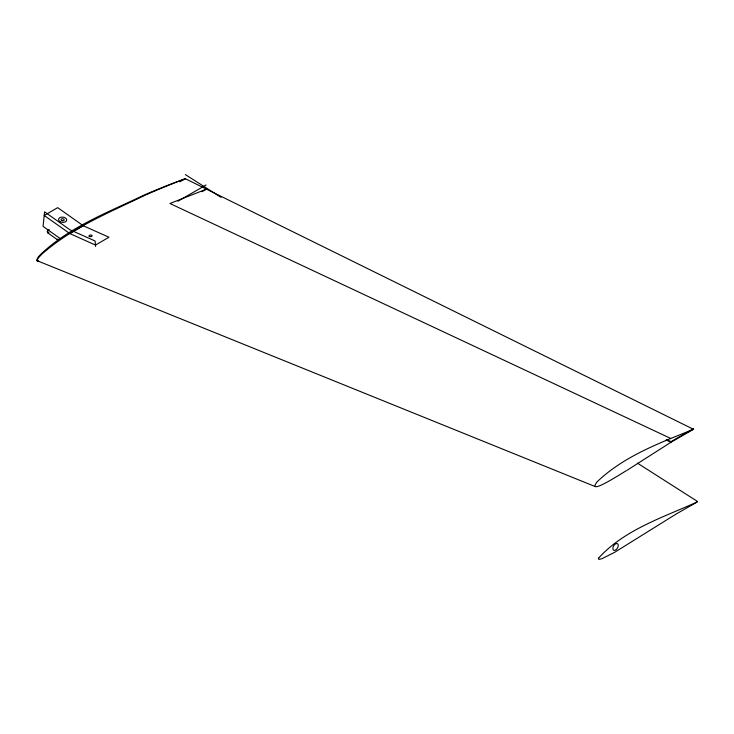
<?xml version="1.0" encoding="UTF-8"?>
<svg xmlns="http://www.w3.org/2000/svg" width="734" height="734" viewBox="0 0 734 734"><rect width="100%" height="100%" fill="white"/><g stroke="black" fill="none" stroke-linecap="round" stroke-linejoin="round"><path stroke-width="1.1" d="M58.436 240.559A10.166 5.872 60 0 0 57.197 239.559L48.123 233.118A1.266 0.734 60 0 1 47.325 231.513L48.27 230.063M627.276 470.145L671.023 442.217L693.483 429.298L185.326 178.72A1062.713 679.069 -66 0 0 144.726 194.776C108.632 212.181 69.005 226.843 39.829 255.239C38.489 256.487 34.452 261.763 38.755 261.322M626.497 470.632C625.891 470.549 585.337 497.533 597.118 481.798C623.891 456.199 659.655 442.969 693.483 429.298M69.84 233.577L95.475 245.073L108.944 237.238L83.318 225.769L57.692 207.649L44.214 215.475L69.84 233.577L80.483 227.366M49.27 229.724L48.426 230.21A1.266 0.734 60 0 0 47.426 230.549M47.325 231.513L48.169 231.026M48.123 233.118L48.958 232.632M57.197 239.559L58.041 239.073M179.977 181.803L185.326 178.701A1062.713 613.56 -60 0 0 145.387 195.097C109.779 212.264 71.886 227.687 41.893 254.074C40.884 255.487 34.498 260.809 38.563 261.24M177.912 201.226L206.08 184.968M201.988 191.73L206.474 189.152L169.939 203.501L670.665 438.418M693.428 428.702L670.977 441.666L666.821 439.712M80.804 227.191L83.318 225.769M36.7 260.524L594.604 486.33M666.133 439.95L671.023 442.217M185.326 174.573L221.062 197.382M637.406 463.117L697.3 501.34M60.61 238.844L43.067 226.411L44.59 211.832L69.84 229.733L95.099 240.991L95.603 246.431M598.641 558.06L598.421 558.95L599.045 559.427L602.091 558.647L614.798 552.225L676.372 513.901L697.3 501.909C663.261 517.323 624.386 529.691 598.641 558.06M616.266 549.582A3.808 2.202 -60 0 0 617.468 543.674A3.808 2.202 -60 0 0 612.963 547.674A3.808 2.202 -60 0 0 616.266 549.582M61.702 220.503A1.587 1.009 5.6 0 0 64.207 219.934A1.587 1.009 5.6 0 0 61.986 218.769A1.587 1.009 5.6 0 0 61.702 220.503M89.777 236.614A1.587 0.817 -5.2 0 0 92.117 235.724A1.587 0.817 -5.2 0 0 89.704 235.201A1.587 0.817 -5.2 0 0 89.777 236.614M60.307 221.778A4.129 2.642 5.8 0 0 66.73 220.182A4.129 2.642 5.8 0 0 60.849 217.246A4.129 2.642 5.8 0 0 60.307 221.778"/></g></svg>
